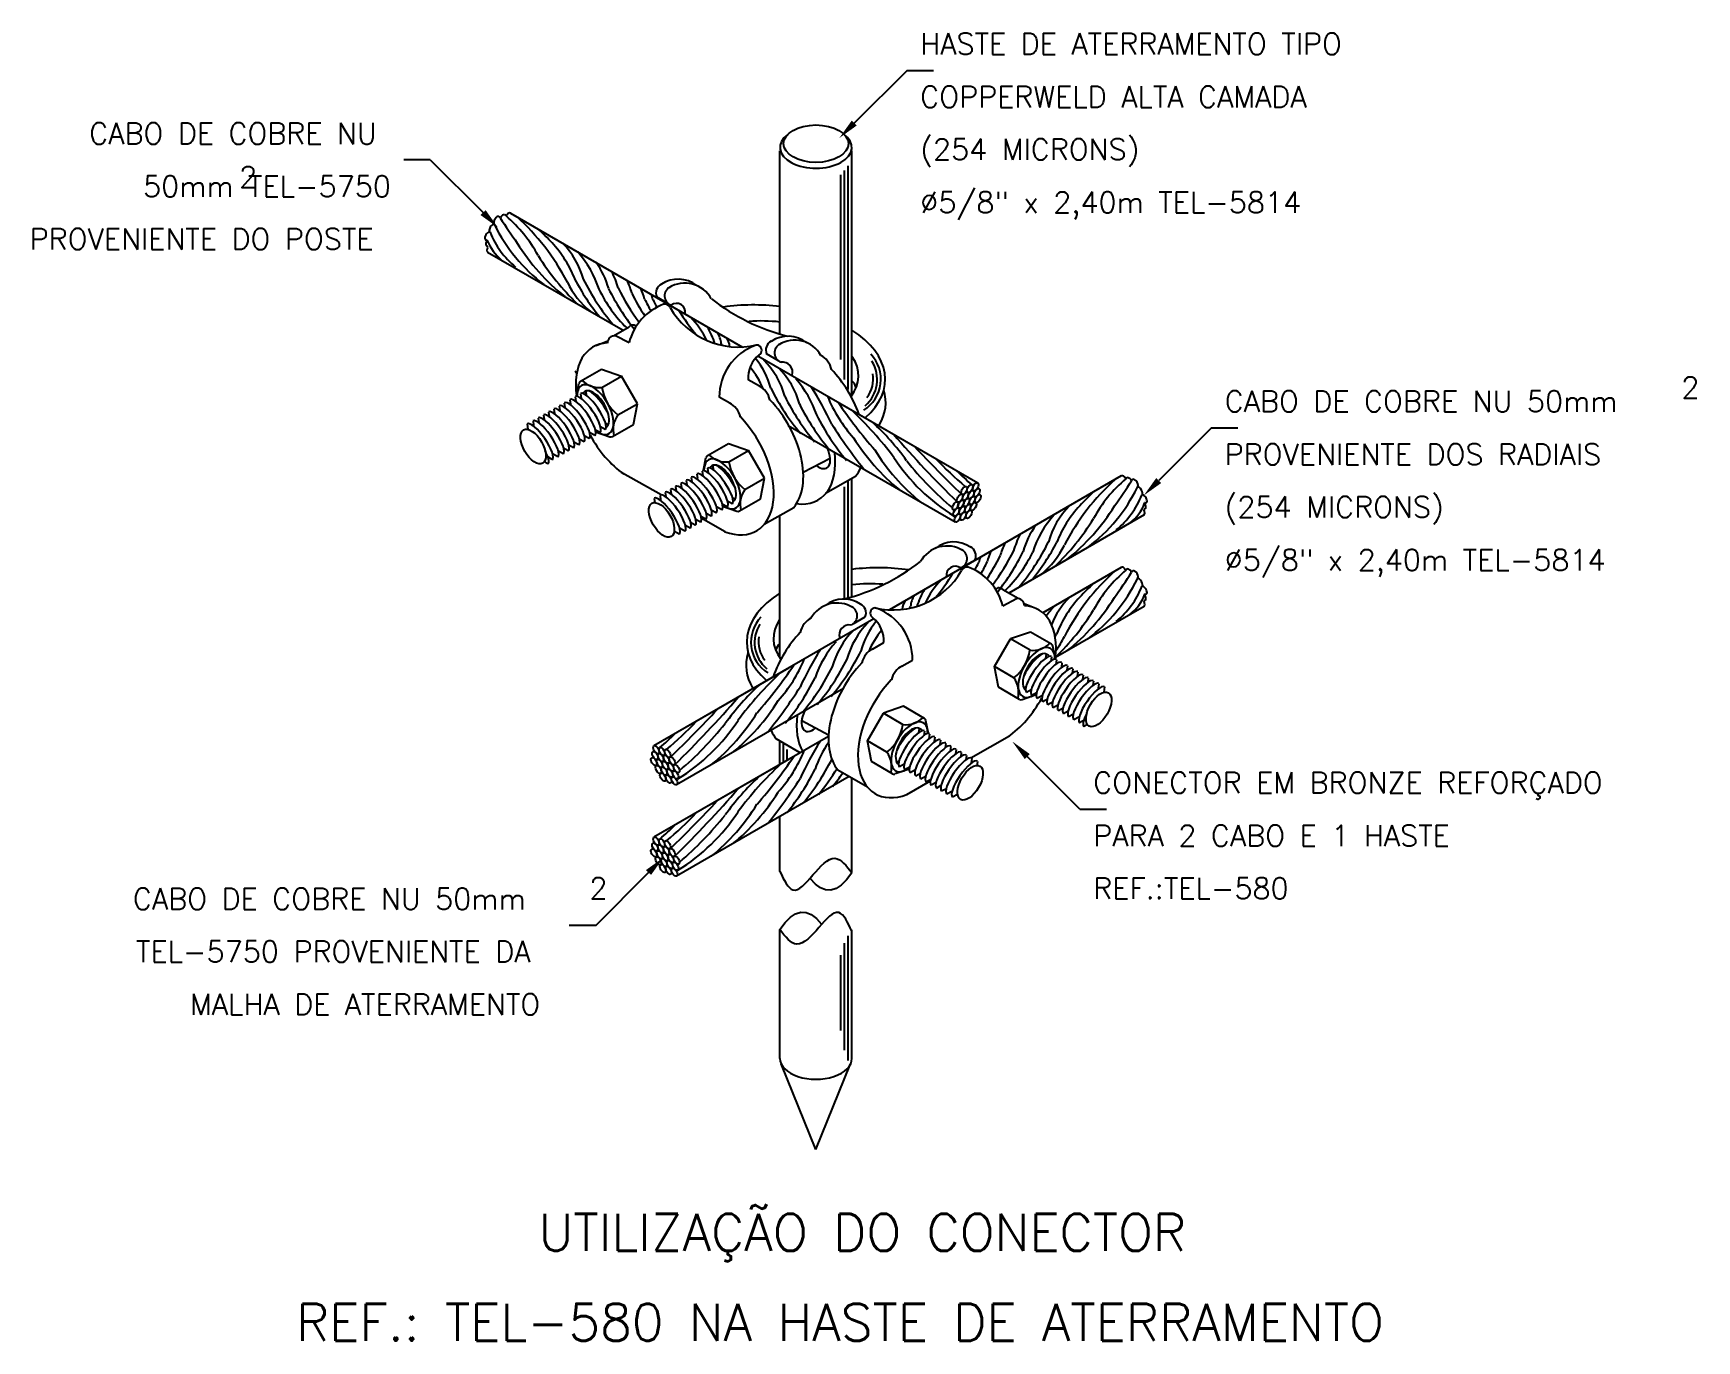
# Model space of a CAD drawing. Header units: millimetres. Extents: x -6547 to -6531.2, y -4739.7 to -4727.3.
import ezdxf
from ezdxf.enums import TextEntityAlignment as Align

# ---------------------------------------------------------------- set-up
doc = ezdxf.new("R2010")
doc.units = ezdxf.units.MM
doc.header["$LTSCALE"] = 10
doc.layers.add('Termotécnica', color=7, linetype='Continuous')
doc.styles.add('r140', font='romans.shx')
doc.styles.add('r80', font='romans.shx')

msp = doc.modelspace()

# ---------------------------------------------------------------- linework, layer by layer
at = {"layer": 'Termotécnica', "color": 2}
for p, q in [((-6538.701, -4727.647), (-6539.201, -4728.147)), ((-6538.701, -4727.647), (-6538.451, -4727.647)), ((-6539.905, -4730.145), (-6539.905, -4728.409)), ((-6539.223, -4730.72), (-6539.223, -4728.409)), ((-6543.217, -4728.494), (-6543.467, -4728.494)), ((-6543.217, -4728.494), (-6542.717, -4728.994)), ((-6542.456, -4729), (-6540.26, -4730.268)), ((-6542.674, -4729.369), (-6541.39, -4730.109)), ((-6540.114, -4730.353), (-6538.031, -4731.555)), ((-6541.794, -4730.593), (-6541.595, -4730.478)), ((-6541.595, -4730.478), (-6541.406, -4730.543)), ((-6541.832, -4730.735), (-6541.809, -4730.613)), ((-6541.592, -4730.651), (-6541.406, -4730.543)), ((-6541.255, -4730.805), (-6541.406, -4730.543)), ((-6541.996, -4730.828), (-6541.991, -4730.869)), ((-6541.948, -4730.799), (-6541.943, -4730.84)), ((-6541.894, -4730.769), (-6541.889, -4730.81)), ((-6541.845, -4730.74), (-6541.839, -4730.785)), ((-6541.795, -4730.712), (-6541.789, -4730.756)), ((-6541.745, -4730.687), (-6541.739, -4730.728)), ((-6541.745, -4730.687), (-6541.739, -4730.728)), ((-6541.44, -4730.912), (-6541.255, -4730.805)), ((-6541.293, -4731.002), (-6541.255, -4730.805)), ((-6539.307, -4730.819), (-6538.031, -4731.555)), ((-6542.244, -4730.97), (-6542.238, -4731.011)), ((-6542.194, -4730.943), (-6542.188, -4730.983)), ((-6542.145, -4730.914), (-6542.139, -4730.955)), ((-6542.096, -4730.886), (-6542.091, -4730.927)), ((-6542.046, -4730.857), (-6542.041, -4730.898)), ((-6542.299, -4730.997), (-6542.293, -4731.049)), ((-6541.761, -4731.165), (-6541.806, -4731.14)), ((-6541.713, -4731.136), (-6541.758, -4731.111)), ((-6541.659, -4731.106), (-6541.704, -4731.08)), ((-6541.61, -4731.077), (-6541.654, -4731.052)), ((-6541.651, -4731.073), (-6541.517, -4731.119)), ((-6541.56, -4731.048), (-6541.605, -4731.023)), ((-6541.533, -4731.006), (-6541.555, -4730.994)), ((-6541.533, -4731.006), (-6541.555, -4730.994)), ((-6541.492, -4731.117), (-6541.293, -4731.002)), ((-6539.826, -4731.013), (-6538.245, -4731.925)), ((-6535.817, -4731.033), (-6536.317, -4731.533)), ((-6535.817, -4731.033), (-6535.567, -4731.033)), ((-6542.009, -4731.307), (-6542.053, -4731.282)), ((-6541.959, -4731.28), (-6542.004, -4731.254)), ((-6541.91, -4731.251), (-6541.955, -4731.226)), ((-6541.861, -4731.223), (-6541.906, -4731.197)), ((-6541.811, -4731.194), (-6541.856, -4731.169)), ((-6540.591, -4731.297), (-6540.392, -4731.182)), ((-6540.392, -4731.182), (-6540.203, -4731.248)), ((-6540.389, -4731.356), (-6540.203, -4731.248)), ((-6540.052, -4731.51), (-6540.203, -4731.248)), ((-6542.104, -4731.374), (-6542.135, -4731.352)), ((-6542.061, -4731.335), (-6542.105, -4731.309)), ((-6540.641, -4731.445), (-6540.636, -4731.49)), ((-6540.629, -4731.439), (-6540.606, -4731.318)), ((-6540.592, -4731.416), (-6540.586, -4731.461)), ((-6540.541, -4731.391), (-6540.536, -4731.432)), ((-6539.684, -4731.454), (-6539.43, -4731.321)), ((-6540.942, -4731.619), (-6540.936, -4731.659)), ((-6540.893, -4731.591), (-6540.887, -4731.631)), ((-6540.843, -4731.562), (-6540.838, -4731.602)), ((-6540.793, -4731.533), (-6540.788, -4731.573)), ((-6540.745, -4731.504), (-6540.74, -4731.544)), ((-6540.691, -4731.473), (-6540.686, -4731.514)), ((-6540.237, -4731.617), (-6540.052, -4731.51)), ((-6540.09, -4731.706), (-6540.052, -4731.51)), ((-6539.223, -4732.635), (-6539.223, -4731.511)), ((-6536.672, -4731.49), (-6538.868, -4732.758)), ((-6541.095, -4731.704), (-6541.09, -4731.745)), ((-6541.04, -4731.675), (-6541.035, -4731.715)), ((-6540.991, -4731.647), (-6540.985, -4731.688)), ((-6540.406, -4731.782), (-6540.451, -4731.756)), ((-6540.448, -4731.777), (-6540.314, -4731.823)), ((-6540.357, -4731.753), (-6540.401, -4731.727)), ((-6540.33, -4731.711), (-6540.352, -4731.699)), ((-6540.289, -4731.821), (-6540.09, -4731.706)), ((-6540.707, -4731.956), (-6540.751, -4731.93)), ((-6540.658, -4731.927), (-6540.703, -4731.902)), ((-6540.608, -4731.898), (-6540.653, -4731.873)), ((-6540.558, -4731.869), (-6540.603, -4731.844)), ((-6540.51, -4731.84), (-6540.555, -4731.815)), ((-6540.456, -4731.81), (-6540.501, -4731.785)), ((-6539.905, -4733.213), (-6539.905, -4731.862)), ((-6536.455, -4731.859), (-6537.738, -4732.599)), ((-6540.86, -4732.041), (-6540.905, -4732.015)), ((-6540.805, -4732.012), (-6540.85, -4731.986)), ((-6540.756, -4731.984), (-6540.8, -4731.959)), ((-6536.672, -4732.357), (-6537.415, -4732.785)), ((-6539.015, -4732.843), (-6541.098, -4734.045)), ((-6536.455, -4732.725), (-6537.295, -4733.21)), ((-6537.873, -4733.295), (-6537.722, -4733.033)), ((-6537.533, -4732.968), (-6537.722, -4733.033)), ((-6537.536, -4733.141), (-6537.722, -4733.033)), ((-6537.334, -4733.083), (-6537.533, -4732.968)), ((-6537.384, -4733.177), (-6537.389, -4733.218)), ((-6537.384, -4733.177), (-6537.389, -4733.218)), ((-6537.296, -4733.225), (-6537.32, -4733.103)), ((-6539.822, -4733.309), (-6541.098, -4734.045)), ((-6537.688, -4733.402), (-6537.873, -4733.295)), ((-6537.835, -4733.492), (-6537.873, -4733.295)), ((-6537.334, -4733.202), (-6537.339, -4733.246)), ((-6537.284, -4733.23), (-6537.29, -4733.275)), ((-6537.234, -4733.259), (-6537.239, -4733.3)), ((-6537.18, -4733.289), (-6537.186, -4733.33)), ((-6537.132, -4733.318), (-6537.137, -4733.359)), ((-6537.082, -4733.347), (-6537.088, -4733.388)), ((-6539.303, -4733.503), (-6540.884, -4734.415)), ((-6537.637, -4733.607), (-6537.835, -4733.492)), ((-6537.595, -4733.496), (-6537.574, -4733.484)), ((-6537.595, -4733.496), (-6537.574, -4733.484)), ((-6537.032, -4733.376), (-6537.038, -4733.417)), ((-6536.984, -4733.404), (-6536.989, -4733.445)), ((-6536.935, -4733.433), (-6536.94, -4733.473)), ((-6536.885, -4733.46), (-6536.89, -4733.501)), ((-6536.829, -4733.487), (-6536.836, -4733.539)), ((-6537.478, -4733.563), (-6537.612, -4733.609)), ((-6537.569, -4733.538), (-6537.524, -4733.513)), ((-6537.519, -4733.567), (-6537.474, -4733.542)), ((-6537.469, -4733.596), (-6537.424, -4733.57)), ((-6537.415, -4733.626), (-6537.371, -4733.601)), ((-6537.367, -4733.655), (-6537.322, -4733.63)), ((-6537.317, -4733.684), (-6537.273, -4733.658)), ((-6539.445, -4733.944), (-6539.698, -4733.811)), ((-6539.076, -4734), (-6538.925, -4733.738)), ((-6538.736, -4733.672), (-6538.925, -4733.738)), ((-6538.739, -4733.846), (-6538.925, -4733.738)), ((-6538.537, -4733.787), (-6538.736, -4733.672)), ((-6538.499, -4733.929), (-6538.523, -4733.808)), ((-6537.267, -4733.713), (-6537.223, -4733.687)), ((-6537.219, -4733.741), (-6537.174, -4733.716)), ((-6537.17, -4733.769), (-6537.125, -4733.744)), ((-6537.12, -4733.797), (-6537.075, -4733.772)), ((-6537.068, -4733.825), (-6537.023, -4733.799)), ((-6539.446, -4733.958), (-6541.098, -4734.911)), ((-6538.587, -4733.881), (-6538.592, -4733.922)), ((-6538.537, -4733.906), (-6538.543, -4733.951)), ((-6538.487, -4733.935), (-6538.493, -4733.98)), ((-6538.437, -4733.963), (-6538.443, -4734.004)), ((-6537.024, -4733.864), (-6536.993, -4733.842)), ((-6539.905, -4734.223), (-6539.905, -4734.001)), ((-6538.892, -4734.107), (-6539.076, -4734)), ((-6539.039, -4734.196), (-6539.076, -4734)), ((-6538.384, -4733.994), (-6538.389, -4734.034)), ((-6538.335, -4734.023), (-6538.341, -4734.063)), ((-6538.286, -4734.052), (-6538.291, -4734.092)), ((-6538.236, -4734.081), (-6538.241, -4734.121)), ((-6538.187, -4734.109), (-6538.192, -4734.149)), ((-6538.138, -4734.137), (-6538.143, -4734.178)), ((-6539.822, -4734.175), (-6541.098, -4734.911)), ((-6538.84, -4734.311), (-6539.039, -4734.196)), ((-6538.681, -4734.267), (-6538.815, -4734.313)), ((-6538.798, -4734.201), (-6538.777, -4734.189)), ((-6538.772, -4734.243), (-6538.727, -4734.217)), ((-6538.722, -4734.272), (-6538.677, -4734.246)), ((-6538.672, -4734.3), (-6538.627, -4734.275)), ((-6538.088, -4734.165), (-6538.093, -4734.205)), ((-6538.034, -4734.194), (-6538.039, -4734.235)), ((-6537.063, -4734.647), (-6537.563, -4734.147)), ((-6539.249, -4734.338), (-6540.884, -4735.282)), ((-6539.223, -4735.242), (-6539.223, -4734.352)), ((-6538.619, -4734.33), (-6538.574, -4734.305)), ((-6538.57, -4734.359), (-6538.526, -4734.334)), ((-6538.52, -4734.388), (-6538.476, -4734.363)), ((-6538.471, -4734.417), (-6538.426, -4734.392)), ((-6538.422, -4734.446), (-6538.377, -4734.42)), ((-6538.373, -4734.474), (-6538.328, -4734.449)), ((-6538.323, -4734.502), (-6538.278, -4734.476)), ((-6538.269, -4734.531), (-6538.224, -4734.505)), ((-6539.905, -4735.236), (-6539.905, -4734.717)), ((-6537.063, -4734.647), (-6536.813, -4734.647)), ((-6541.65, -4735.747), (-6541.15, -4735.247)), ((-6541.65, -4735.747), (-6541.9, -4735.747)), ((-6539.905, -4737.008), (-6539.905, -4735.786)), ((-6539.223, -4737.008), (-6539.223, -4735.79)), ((-6539.564, -4737.871), (-6539.894, -4737.058)), ((-6539.564, -4737.871), (-6539.235, -4737.058))]:
    msp.add_line(p, q, dxfattribs=at)
at = {"layer": 'Termotécnica', "color": 1}
for p, q in [((-6539.293, -4730.577), (-6539.293, -4728.595)), ((-6539.258, -4730.671), (-6539.258, -4728.552)), ((-6539.328, -4730.387), (-6539.328, -4728.638)), ((-6539.293, -4732.655), (-6539.293, -4731.592)), ((-6539.258, -4732.645), (-6539.258, -4731.531)), ((-6539.87, -4734.203), (-6539.87, -4734.021)), ((-6539.835, -4734.183), (-6539.835, -4734.082)), ((-6539.258, -4737.026), (-6539.258, -4735.846)), ((-6539.328, -4736.742), (-6539.328, -4736.031)), ((-6539.293, -4736.931), (-6539.293, -4735.917))]:
    msp.add_line(p, q, dxfattribs=at)
at = {"layer": 'Termotécnica', "color": 3}
for p, q in [((-6540.96, -4729.858), (-6541.073, -4729.793)), ((-6541.481, -4730.162), (-6541.334, -4730.077)), ((-6541.333, -4730.229), (-6541.464, -4730.161)), ((-6541.266, -4730.072), (-6541.287, -4730.061)), ((-6541.646, -4730.255), (-6541.536, -4730.211)), ((-6539.919, -4730.399), (-6540.032, -4730.334)), ((-6540.099, -4730.64), (-6540.206, -4730.578)), ((-6541.841, -4730.782), (-6541.84, -4730.775)), ((-6540.38, -4730.801), (-6540.48, -4730.744)), ((-6541.031, -4731.67), (-6541.397, -4731.462)), ((-6540.638, -4731.487), (-6540.637, -4731.48)), ((-6539.472, -4731.654), (-6539.189, -4731.491)), ((-6540.425, -4732.018), (-6540.65, -4731.889)), ((-6540.054, -4731.947), (-6539.773, -4731.787)), ((-6538.169, -4732.348), (-6538.056, -4732.283)), ((-6537.863, -4732.562), (-6537.842, -4732.551)), ((-6537.648, -4732.652), (-6537.795, -4732.567)), ((-6537.795, -4732.719), (-6537.665, -4732.651)), ((-6537.482, -4732.745), (-6537.592, -4732.701)), ((-6539.21, -4732.889), (-6539.097, -4732.824)), ((-6539.029, -4733.13), (-6538.922, -4733.068)), ((-6538.749, -4733.291), (-6538.649, -4733.234)), ((-6537.287, -4733.272), (-6537.288, -4733.265)), ((-6539.713, -4734.112), (-6539.94, -4733.981)), ((-6538.49, -4733.977), (-6538.492, -4733.97)), ((-6538.098, -4734.16), (-6537.731, -4733.952)), ((-6539.074, -4734.437), (-6539.355, -4734.277)), ((-6538.703, -4734.508), (-6538.478, -4734.379))]:
    msp.add_line(p, q, dxfattribs=at)
at = {"layer": 'Termotécnica', "color": 2}
for points in [[(-6539.223, -4735.25), (-6539.274, -4735.317), (-6539.324, -4735.367), (-6539.373, -4735.399), (-6539.423, -4735.415), (-6539.472, -4735.412), (-6539.521, -4735.393), (-6539.569, -4735.356), (-6539.618, -4735.302)], [(-6539.906, -4735.787), (-6539.856, -4735.72), (-6539.806, -4735.67), (-6539.756, -4735.637), (-6539.707, -4735.622), (-6539.657, -4735.625), (-6539.608, -4735.644), (-6539.56, -4735.681), (-6539.511, -4735.735)]]:
    msp.add_lwpolyline(points, dxfattribs=at)
for centre, radius, start, end in [((-6542.574, -4729.053), 0.0218, 22.6548, 68.3364), ((-6542.518, -4729.036), 0.0208, 28.176, 73.7029), ((-6542.681, -4729.256), 0.00391, 314.4329, 49.3141), ((-6542.684, -4729.324), 0.0118, 1.5011, 74.2488), ((-6541.779, -4730.619), 0.0302, 120, 169.1154), ((-6541.616, -4730.418), 0.234, 225.499, 276.1892), ((-6541.192, -4730.594), 0.403, 187.9752, 232.0031), ((-6539.311, -4730.686), 0.132, 16.9908, 48.6663), ((-6541.251, -4731.05), 0.234, 143.8935, 194.4182), ((-6541.507, -4731.09), 0.0302, 250.8835, 300), ((-6540.576, -4731.323), 0.0302, 120, 169.1154), ((-6540.413, -4731.123), 0.234, 225.499, 276.1892), ((-6539.989, -4731.299), 0.403, 187.9752, 232.0031), ((-6540.048, -4731.755), 0.234, 143.8935, 194.4182), ((-6536.61, -4731.526), 0.0208, 106.2971, 151.824), ((-6536.554, -4731.543), 0.0218, 111.6636, 157.3452), ((-6536.447, -4731.746), 0.00391, 130.6859, 225.5671), ((-6540.304, -4731.795), 0.0302, 250.8835, 300), ((-6536.444, -4731.814), 0.0118, 105.7512, 178.4989), ((-6536.61, -4732.392), 0.0208, 106.2971, 151.824), ((-6536.554, -4732.41), 0.0218, 111.6636, 157.3452), ((-6536.444, -4732.68), 0.0118, 105.7512, 178.4989), ((-6536.447, -4732.612), 0.00391, 130.6859, 225.5671), ((-6539.818, -4733.176), 0.132, 131.3337, 163.0092), ((-6537.937, -4733.084), 0.403, 307.9969, 352.0248), ((-6537.512, -4732.908), 0.234, 263.8108, 314.501), ((-6537.349, -4733.109), 0.0302, 10.8846, 60), ((-6537.878, -4733.54), 0.234, 345.5818, 36.1065), ((-6537.621, -4733.58), 0.0302, 240, 289.1165), ((-6538.715, -4733.613), 0.234, 263.8108, 314.501), ((-6538.552, -4733.813), 0.0302, 10.8846, 60), ((-6539.14, -4733.789), 0.403, 307.9969, 352.0248), ((-6539.081, -4734.245), 0.234, 345.5818, 36.1065), ((-6538.825, -4734.285), 0.0302, 240, 289.1165)]:
    msp.add_arc(centre, radius, start, end, dxfattribs=at)
at = {"layer": 'Termotécnica', "color": 1}
for centre, radius, start, end in [((-6536.22, -4724.942), 7.547, 212.9317, 215.1166), ((-6543.363, -4730.036), 1.329, 28.4667, 49.4646), ((-6544.061, -4730.842), 2.458, 38.3289, 47.3042), ((-6541.898, -4728.882), 0.81, 201.6301, 230.87), ((-6541.169, -4728.398), 1.606, 206.204, 232.6952), ((-6543.861, -4730.958), 2.458, 42.9971, 47.3042), ((-6542.25, -4729.087), 0.461, 201.8408, 230.7305), ((-6540.709, -4728.239), 1.982, 211.7897, 231.5298), ((-6540.173, -4728.141), 2.383, 211.9572, 226.0975), ((-6543.947, -4730.716), 2.29, 27.6387, 37.6206), ((-6542.858, -4730.024), 1.087, 21.4191, 43.0463), ((-6542.516, -4729.832), 0.777, 15.4285, 44.896), ((-6542.534, -4730.01), 0.96, 17.5576, 42.035), ((-6542.276, -4729.922), 0.777, 15.4285, 35.8583), ((-6542.186, -4729.915), 0.777, 15.4285, 27.8409), ((-6541.186, -4729.301), 0.813, 205.7228, 230.7722), ((-6540.069, -4728.708), 2.001, 207.3409, 219.5392), ((-6539.809, -4728.644), 2.191, 206.5954, 220.0914), ((-6540.479, -4729.179), 1.262, 205.3981, 225.9387), ((-6539.569, -4728.735), 2.191, 206.5954, 218.5333), ((-6539.479, -4728.728), 2.191, 206.5954, 216.553), ((-6542.057, -4729.964), 0.777, 15.4285, 24.8877), ((-6541.936, -4730.02), 0.777, 15.4285, 23.2939), ((-6539.35, -4728.777), 2.191, 206.5954, 213.1192), ((-6539.228, -4728.833), 2.191, 206.5954, 209.9507), ((-6541.856, -4730.027), 0.777, 15.4285, 19.2861), ((-6539.148, -4728.839), 2.191, 206.5954, 208.7041), ((-6539.439, -4729.085), 1.65, 210.4479, 220.3811), ((-6541.303, -4730.534), 0.777, 25.0755, 44.896), ((-6540.14, -4728.992), 1.606, 224.28, 224.3109), ((-6541.258, -4730.479), 0.777, 18.2928, 31.2829), ((-6540.681, -4730.256), 0.221, 4.7605, 34.4605), ((-6540.494, -4730.26), 0.112, 357.6429, 47.9045), ((-6538.502, -4729.257), 2.191, 206.5954, 207.0449), ((-6539.293, -4730.574), 0.344, 302.245, 43.4649), ((-6540.069, -4729.574), 2.001, 207.3409, 208.3257), ((-6540.781, -4730.962), 0.777, 22.5942, 40.2195), ((-6540.74, -4730.865), 0.777, 15.4285, 39.0566), ((-6540.607, -4730.941), 0.777, 15.4285, 44.896), ((-6540.468, -4731.014), 0.777, 15.4285, 44.896), ((-6539.311, -4730.577), 0.327, 310.5713, 32.3127), ((-6538.032, -4729.677), 2.191, 206.5954, 220.0914), ((-6540.465, -4731.211), 0.956, 18.2432, 42.0813), ((-6542.146, -4732.26), 3.008, 24.7542, 32.4602), ((-6539.306, -4730.571), 0.285, 322.349, 9.5785), ((-6537.9, -4729.754), 2.191, 206.5954, 220.0914), ((-6537.761, -4729.827), 2.191, 206.5954, 220.0914), ((-6538.235, -4730.24), 1.316, 202.1193, 222.4042), ((-6535.711, -4728.347), 4.387, 213.8516, 221.3135), ((-6537.598, -4729.931), 2.191, 206.5954, 220.0914), ((-6541.58, -4733.375), 3.44, 36.7922, 46.9296), ((-6540.698, -4732.784), 2.458, 35.8185, 47.3042), ((-6535.632, -4728.603), 4.477, 212.3727, 218.9616), ((-6537.522, -4730.084), 1.982, 211.7897, 230.7694), ((-6530.711, -4724.06), 10.742, 220.9005, 225.6099), ((-6537.322, -4730.199), 1.982, 211.7897, 230.7694), ((-6530.687, -4723.847), 10.831, 222.8238, 226.1878), ((-6537.302, -4730.318), 1.821, 213.1947, 238.4093), ((-6536.166, -4729.316), 3.25, 218.6477, 229.6111), ((-6535.97, -4728.993), 3.39, 223.4577, 229.9925), ((-6536.01, -4729.191), 3.161, 225.3634, 228.9025), ((-6535.067, -4733.332), 2.458, 132.6958, 141.6711), ((-6537.96, -4730.888), 1.606, 307.3048, 333.796), ((-6535.765, -4732.526), 1.329, 130.5354, 151.5333), ((-6542.908, -4727.432), 7.547, 324.8834, 327.0683), ((-6536.612, -4732.322), 0.777, 135.104, 164.5715), ((-6536.27, -4732.514), 1.087, 136.9537, 158.5809), ((-6538.42, -4730.729), 1.982, 308.4702, 328.2103), ((-6535.267, -4733.448), 2.458, 132.6958, 137.0029), ((-6537.23, -4731.372), 0.81, 309.13, 338.3699), ((-6536.878, -4731.577), 0.461, 309.2695, 338.1592), ((-6536.594, -4732.5), 0.96, 137.965, 162.4424), ((-6538.955, -4730.631), 2.383, 313.9025, 328.0428), ((-6535.181, -4733.206), 2.29, 142.3794, 152.3613), ((-6536.942, -4732.405), 0.777, 152.1591, 164.5715), ((-6536.852, -4732.412), 0.777, 144.1417, 164.5715), ((-6539.778, -4731.267), 2.191, 326.8808, 333.4046), ((-6537.193, -4732.51), 0.777, 156.7061, 164.5715), ((-6539.65, -4731.218), 2.191, 323.447, 333.4046), ((-6539.559, -4731.225), 2.191, 321.4667, 333.4046), ((-6537.071, -4732.454), 0.777, 155.1123, 164.5715), ((-6538.65, -4731.669), 1.262, 314.0613, 334.6019), ((-6539.32, -4731.134), 2.191, 319.9086, 333.4046), ((-6539.06, -4731.198), 2.001, 320.4608, 332.6591), ((-6537.943, -4731.791), 0.813, 309.2278, 334.2772), ((-6539.98, -4731.329), 2.191, 331.2959, 333.4046), ((-6537.273, -4732.517), 0.777, 160.7139, 164.5715), ((-6539.9, -4731.323), 2.191, 330.0493, 333.4046), ((-6535.067, -4734.198), 2.458, 132.6958, 141.6711), ((-6535.765, -4733.392), 1.329, 130.5354, 151.5333), ((-6542.908, -4728.299), 7.547, 324.8834, 327.0683), ((-6537.871, -4732.969), 0.777, 148.7171, 161.7072), ((-6537.826, -4733.024), 0.777, 135.104, 154.9245), ((-6539.69, -4731.575), 1.65, 319.6189, 329.5521), ((-6535.267, -4734.314), 2.458, 132.6958, 137.0029), ((-6537.96, -4731.755), 1.606, 307.3048, 333.796), ((-6537.23, -4732.239), 0.81, 309.13, 338.3699), ((-6538.635, -4732.75), 0.112, 132.0955, 182.3571), ((-6538.448, -4732.746), 0.221, 145.5395, 175.2395), ((-6538.988, -4731.482), 1.606, 315.6891, 315.72), ((-6536.594, -4733.366), 0.96, 137.965, 145.1687), ((-6536.612, -4733.188), 0.777, 135.104, 158.1503), ((-6536.27, -4733.38), 1.087, 136.9537, 158.5809), ((-6535.181, -4734.072), 2.29, 142.3794, 152.3613), ((-6538.42, -4731.596), 1.982, 308.4702, 328.2103), ((-6536.878, -4732.443), 0.461, 309.2695, 338.1592), ((-6539.836, -4733.064), 0.344, 136.5351, 237.755), ((-6538.389, -4733.355), 0.777, 140.9434, 164.5715), ((-6540.627, -4731.747), 2.191, 332.9551, 333.4046), ((-6538.955, -4731.497), 2.383, 314.16, 328.0428), ((-6539.818, -4733.067), 0.327, 147.6873, 229.4287), ((-6539.823, -4733.061), 0.285, 170.4215, 217.651), ((-6538.66, -4733.504), 0.777, 135.104, 164.5715), ((-6538.521, -4733.431), 0.777, 135.104, 164.5715), ((-6538.347, -4733.452), 0.777, 139.7805, 157.4058), ((-6539.06, -4732.064), 2.001, 331.6743, 332.6591), ((-6537.943, -4732.657), 0.813, 323.2227, 334.2772), ((-6536.983, -4734.75), 3.008, 147.5398, 155.2458), ((-6538.664, -4733.701), 0.956, 137.9187, 161.7568), ((-6541.096, -4732.167), 2.191, 319.9086, 333.4046), ((-6537.548, -4735.865), 3.44, 133.0704, 143.2078), ((-6543.417, -4730.837), 4.387, 318.6865, 326.1484), ((-6540.894, -4732.73), 1.316, 317.5958, 337.8807), ((-6541.367, -4732.317), 2.191, 319.9086, 333.4046), ((-6541.228, -4732.244), 2.191, 319.9086, 333.4046), ((-6538.431, -4735.274), 2.458, 132.6958, 144.1815), ((-6543.496, -4731.093), 4.477, 321.0384, 327.6273), ((-6541.531, -4732.421), 2.191, 319.9086, 333.4046), ((-6548.417, -4726.55), 10.742, 314.3901, 319.0995), ((-6541.607, -4732.574), 1.982, 309.2306, 328.2103), ((-6543.158, -4731.483), 3.39, 310.0075, 316.5423), ((-6548.441, -4726.337), 10.831, 313.8122, 317.1762), ((-6541.826, -4732.808), 1.821, 301.5907, 326.8053), ((-6541.807, -4732.689), 1.982, 309.2306, 328.2103), ((-6543.119, -4731.681), 3.161, 311.0975, 314.6366), ((-6542.962, -4731.806), 3.25, 310.3889, 321.3523), ((-6540.894, -4733.596), 1.316, 317.5958, 337.8807), ((-6536.983, -4735.616), 3.008, 147.5398, 155.2458), ((-6538.664, -4734.567), 0.956, 144.8949, 161.7568), ((-6537.548, -4736.731), 3.44, 133.0704, 143.2078), ((-6543.417, -4731.703), 4.387, 318.6865, 326.1484), ((-6541.531, -4733.287), 2.191, 320.5945, 333.4046), ((-6541.367, -4733.183), 2.191, 319.9086, 333.1793), ((-6541.228, -4733.11), 2.191, 320.4207, 328.275), ((-6548.417, -4727.416), 10.742, 314.3901, 319.0995), ((-6538.431, -4736.14), 2.458, 132.6958, 144.1815), ((-6543.496, -4731.959), 4.477, 321.0384, 327.6273), ((-6541.096, -4733.034), 2.191, 320.4067, 324.6086), ((-6548.441, -4727.203), 10.831, 313.8122, 317.1762), ((-6541.807, -4733.556), 1.982, 309.2306, 328.2103), ((-6541.607, -4733.44), 1.982, 309.2306, 328.2103), ((-6543.158, -4732.349), 3.39, 310.0075, 316.5423), ((-6541.826, -4733.674), 1.821, 301.5907, 326.8053), ((-6542.962, -4732.672), 3.25, 310.3889, 321.3523), ((-6543.119, -4732.547), 3.161, 311.0975, 314.6366)]:
    msp.add_arc(centre, radius, start, end, dxfattribs=at)
at = {"layer": 'Termotécnica', "color": 3}
for centre, radius, start, end in [((-6540.984, -4729.757), 0.0956, 117.5263, 201.9527), ((-6540.869, -4729.911), 0.286, 51.82, 123.8627), ((-6540.904, -4729.783), 0.0938, 116.8199, 250.6126), ((-6540.806, -4729.949), 0.286, 28.7398, 121.8359), ((-6540.827, -4730.353), 0.522, 110.2316, 166.2677), ((-6540.995, -4729.916), 0.0542, 23.7261, 103.2491), ((-6540.884, -4729.938), 0.0836, 351.5299, 127.2904), ((-6539.352, -4728.273), 1.952, 231.9685, 255.7367), ((-6540.298, -4729.522), 0.747, 209.923, 283.3213), ((-6541.469, -4730.231), 0.0706, 86.067, 179.6769), ((-6541.295, -4730.111), 0.0514, 80.436, 137.8231), ((-6539.828, -4730.452), 0.286, 51.82, 123.8627), ((-6539.765, -4730.488), 0.285, 29.4993, 121.9649), ((-6539.958, -4730.743), 0.522, 110.2316, 180.0515), ((-6539.927, -4730.561), 0.28, 128.8739, 183.5238), ((-6540.122, -4730.282), 0.0325, 56.6009, 121.1585), ((-6540.13, -4730.299), 0.052, 302.2153, 59.2121), ((-6539.943, -4730.298), 0.0956, 117.5263, 201.9527), ((-6539.863, -4730.324), 0.0938, 116.8199, 250.6126), ((-6539.88, -4730.505), 0.0944, 342.287, 98.6021), ((-6538.323, -4732.439), 0.286, 58.1641, 151.2602), ((-6538.259, -4732.401), 0.286, 56.1373, 128.18), ((-6538.225, -4732.273), 0.0938, 289.3874, 63.1801), ((-6538.144, -4732.247), 0.0956, 338.0473, 62.4737), ((-6539.777, -4730.763), 1.952, 284.2633, 308.0315), ((-6538.831, -4732.012), 0.747, 256.6787, 330.077), ((-6538.244, -4732.428), 0.0836, 52.7096, 188.4701), ((-6538.134, -4732.406), 0.0542, 76.7509, 156.2739), ((-6538.302, -4732.843), 0.522, 13.7323, 69.7684), ((-6537.833, -4732.601), 0.0514, 42.1769, 99.564), ((-6539.364, -4732.978), 0.285, 58.0351, 150.5007), ((-6539.3, -4732.942), 0.286, 56.1373, 128.18), ((-6539.185, -4732.788), 0.0956, 338.0473, 62.4737), ((-6537.66, -4732.721), 0.0706, 0.3231, 93.933), ((-6539.266, -4732.813), 0.0938, 289.3874, 63.1801), ((-6538.998, -4732.789), 0.052, 120.7879, 237.7847), ((-6539.201, -4733.051), 0.28, 356.4762, 51.1261), ((-6539.007, -4732.772), 0.0325, 58.8415, 123.3991), ((-6539.17, -4733.233), 0.522, 359.9485, 69.7684), ((-6539.249, -4732.995), 0.0944, 81.3979, 197.713)]:
    msp.add_arc(centre, radius, start, end, dxfattribs=at)
at = {"layer": 'Termotécnica', "color": 2}
for centre, major_axis, ratio, start_param, end_param in [((-6539.564, -4728.377), (-0.341, 0), 0.5774, 5.615115, 10.112974), ((-6542.588, -4729.07), (0.0214, 0.0371), 0.509483, 0, 3.141593), ((-6542.534, -4729.053), (0.0214, 0.0371), 0.509483, 0, 1.654363), ((-6542.48, -4729.036), (0.0214, 0.0371), 0.509483, 0, 1.590196), ((-6542.672, -4729.217), (0.021, 0.0361), 0.525888, 0, 3.74611), ((-6542.63, -4729.144), (0.021, 0.0367), 0.512264, 0, 3.141593), ((-6542.662, -4729.274), (0.0214, 0.0371), 0.509483, 1.444023, 3.287372), ((-6542.652, -4729.332), (0.0214, 0.0371), 0.509483, 1.661527, 3.141593), ((-6540.12, -4730.555), (-1.213, 0.029), 0.564445, 4.547833, 4.994647), ((-6540.054, -4730.526), (-0.893, 0.022), 0.564445, 4.558816, 4.888919), ((-6540.12, -4730.555), (1.212, -0.029), 0.564918, -0.548855, 0.750989), ((-6540.054, -4730.526), (-0.893, 0.022), 0.564445, 2.755835, 3.521045), ((-6541.654, -4730.861), (0.131, -0.227), 0.500279, 5.434968, 10.155107), ((-6541.654, -4730.861), (0.099, -0.171), 0.500279, 0.054577, 3.421654), ((-6540.116, -4730.772), (-1.213, 0.029), 0.564445, 2.832046, 3.323233), ((-6540.451, -4731.565), (0.131, -0.227), 0.500279, 5.434968, 10.155107), ((-6540.451, -4731.565), (0.099, -0.171), 0.500279, 0.054577, 3.421654), ((-6536.648, -4731.526), (-0.0214, 0.0371), 0.509483, 4.692989, 6.283185), ((-6536.595, -4731.543), (-0.0214, 0.0371), 0.509483, 4.628823, 6.283185), ((-6536.541, -4731.56), (-0.0214, 0.0371), 0.509483, 3.141593, 6.283185), ((-6536.498, -4731.634), (-0.021, 0.0367), 0.512264, 3.141593, 6.283185), ((-6536.456, -4731.707), (-0.021, 0.0361), 0.525888, 2.537075, 6.283185), ((-6536.466, -4731.764), (-0.0214, 0.0371), 0.509483, 2.995814, 4.839163), ((-6536.477, -4731.821), (-0.0214, 0.0371), 0.509483, 3.141593, 4.621658), ((-6539.008, -4733.045), (1.213, 0.029), 0.564445, 1.288538, 1.735353), ((-6536.648, -4732.392), (-0.0214, 0.0371), 0.509483, 4.692989, 6.283185), ((-6536.595, -4732.409), (-0.0214, 0.0371), 0.509483, 4.628823, 6.283185), ((-6536.541, -4732.426), (-0.0214, 0.0371), 0.509483, 3.141593, 6.283185), ((-6539.074, -4733.016), (0.893, 0.022), 0.564445, 1.394266, 1.724369), ((-6536.498, -4732.5), (-0.021, 0.0367), 0.512264, 3.141593, 6.283185), ((-6536.456, -4732.573), (-0.021, 0.0361), 0.525888, 2.537075, 6.283185), ((-6539.008, -4733.045), (-1.212, -0.029), 0.564918, 5.532197, 6.83204), ((-6536.477, -4732.688), (-0.0214, 0.0371), 0.509483, 3.141593, 4.621658), ((-6536.466, -4732.631), (-0.0214, 0.0371), 0.509483, 2.995814, 4.839163), ((-6539.074, -4733.016), (0.893, 0.022), 0.564445, 2.76214, 3.527351), ((-6539.013, -4733.262), (1.213, 0.029), 0.564445, 2.959952, 3.451139), ((-6537.474, -4733.351), (-0.131, -0.227), 0.500279, -3.871922, 0.848217), ((-6537.474, -4733.351), (-0.099, -0.171), 0.500279, 2.861531, 6.228609), ((-6538.678, -4734.055), (-0.131, -0.227), 0.500279, -3.871922, 0.848217), ((-6538.678, -4734.055), (-0.099, -0.171), 0.500279, 2.861531, 6.228609), ((-6539.564, -4737.008), (-0.341, 0), 0.5774, 0, 3.141593)]:
    msp.add_ellipse(centre, major_axis=major_axis, ratio=ratio, start_param=start_param, end_param=end_param, dxfattribs=at)
for centre, major_axis, ratio in [((-6539.564, -4728.342), (-0.307, 0), 0.5774), ((-6542.243, -4731.211), (0.091, -0.158), 0.500279), ((-6538.159, -4731.627), (0.0214, 0.0371), 0.509483), ((-6538.105, -4731.61), (0.0214, 0.0371), 0.509483), ((-6538.052, -4731.593), (0.0214, 0.0371), 0.509483), ((-6538.04, -4731.648), (0.0214, 0.0371), 0.509483), ((-6541.026, -4731.906), (0.091, -0.158), 0.500279), ((-6538.243, -4731.773), (0.0214, 0.0371), 0.509483), ((-6538.201, -4731.701), (0.0214, 0.0371), 0.509483), ((-6538.19, -4731.757), (0.0214, 0.0371), 0.509483), ((-6538.18, -4731.815), (0.0214, 0.0371), 0.509483), ((-6538.147, -4731.683), (0.0214, 0.0371), 0.509483), ((-6538.137, -4731.741), (0.0214, 0.0371), 0.509483), ((-6538.126, -4731.796), (0.0214, 0.0371), 0.509483), ((-6538.095, -4731.667), (0.0214, 0.0371), 0.509483), ((-6538.083, -4731.722), (0.0214, 0.0371), 0.509483), ((-6538.073, -4731.78), (0.0214, 0.0371), 0.509483), ((-6538.03, -4731.705), (0.0214, 0.0371), 0.509483), ((-6538.234, -4731.831), (0.0214, 0.0371), 0.509483), ((-6538.223, -4731.888), (0.0214, 0.0371), 0.509483), ((-6538.169, -4731.87), (0.0214, 0.0371), 0.509483), ((-6538.115, -4731.853), (0.0214, 0.0371), 0.509483), ((-6536.885, -4733.701), (-0.091, -0.158), 0.500279), ((-6541.088, -4734.138), (-0.0214, 0.0371), 0.509483), ((-6541.077, -4734.083), (-0.0214, 0.0371), 0.509483), ((-6541.034, -4734.157), (-0.0214, 0.0371), 0.509483), ((-6541.023, -4734.1), (-0.0214, 0.0371), 0.509483), ((-6540.981, -4734.173), (-0.0214, 0.0371), 0.509483), ((-6540.969, -4734.117), (-0.0214, 0.0371), 0.509483), ((-6541.098, -4734.195), (-0.0214, 0.0371), 0.509483), ((-6541.056, -4734.27), (-0.0214, 0.0371), 0.509483), ((-6541.045, -4734.212), (-0.0214, 0.0371), 0.509483), ((-6541.003, -4734.286), (-0.0214, 0.0371), 0.509483), ((-6540.991, -4734.231), (-0.0214, 0.0371), 0.509483), ((-6540.948, -4734.305), (-0.0214, 0.0371), 0.509483), ((-6540.938, -4734.247), (-0.0214, 0.0371), 0.509483), ((-6540.927, -4734.19), (-0.0214, 0.0371), 0.509483), ((-6540.895, -4734.321), (-0.0214, 0.0371), 0.509483), ((-6540.885, -4734.263), (-0.0214, 0.0371), 0.509483), ((-6538.102, -4734.396), (-0.091, -0.158), 0.500279), ((-6541.013, -4734.343), (-0.0214, 0.0371), 0.509483), ((-6540.96, -4734.36), (-0.0214, 0.0371), 0.509483), ((-6540.905, -4734.378), (-0.0214, 0.0371), 0.509483), ((-6541.077, -4734.949), (-0.0214, 0.0371), 0.509483), ((-6541.023, -4734.966), (-0.0214, 0.0371), 0.509483), ((-6541.098, -4735.061), (-0.0214, 0.0371), 0.509483), ((-6541.088, -4735.004), (-0.0214, 0.0371), 0.509483), ((-6541.045, -4735.078), (-0.0214, 0.0371), 0.509483), ((-6541.034, -4735.023), (-0.0214, 0.0371), 0.509483), ((-6540.991, -4735.097), (-0.0214, 0.0371), 0.509483), ((-6540.981, -4735.039), (-0.0214, 0.0371), 0.509483), ((-6540.969, -4734.983), (-0.0214, 0.0371), 0.509483), ((-6540.938, -4735.114), (-0.0214, 0.0371), 0.509483), ((-6540.927, -4735.057), (-0.0214, 0.0371), 0.509483), ((-6540.885, -4735.129), (-0.0214, 0.0371), 0.509483), ((-6541.056, -4735.136), (-0.0214, 0.0371), 0.509483), ((-6541.013, -4735.209), (-0.0214, 0.0371), 0.509483), ((-6541.003, -4735.152), (-0.0214, 0.0371), 0.509483), ((-6540.96, -4735.226), (-0.0214, 0.0371), 0.509483), ((-6540.948, -4735.171), (-0.0214, 0.0371), 0.509483), ((-6540.905, -4735.244), (-0.0214, 0.0371), 0.509483), ((-6540.895, -4735.187), (-0.0214, 0.0371), 0.509483)]:
    msp.add_ellipse(centre, major_axis=major_axis, ratio=ratio, dxfattribs=at)
at = {"layer": 'Termotécnica', "color": 3}
for centre, major_axis, ratio, start_param, end_param in [((-6541.305, -4730.905), (-0.369, 0.638), 0.605501, -0.306765, 0.97254), ((-6539.511, -4730.465), (-0.068, 0.118), 0.61415, 4.233595, 5.586498), ((-6539.631, -4730.927), (-0.365, 0.632), 0.605501, 4.412957, 5.102823), ((-6540.094, -4730.757), (-0.068, 0.118), 0.61415, 4.273349, 5.586498), ((-6540.373, -4730.919), (-0.068, 0.118), 0.61415, 4.273349, 5.594375), ((-6540.212, -4731.217), (-0.365, 0.632), 0.605501, 3.35761, 5.107301), ((-6540.492, -4731.378), (-0.365, 0.632), 0.605501, 2.505509, 5.107301), ((-6541.303, -4730.905), (-0.369, 0.638), 0.605501, 1.532907, 2.225913), ((-6539.909, -4731.086), (-0.365, 0.632), 0.605501, 2.689147, 4.105219), ((-6539.559, -4731.242), (0.099, -0.171), 0.500279, -0.873772, 1.374147), ((-6539.627, -4730.921), (-0.365, 0.632), 0.605501, 3.35761, 3.555205), ((-6537.824, -4733.395), (0.369, 0.638), 0.605501, 5.310645, 6.58995), ((-6539.617, -4732.955), (0.068, 0.118), 0.61415, 0.696687, 2.049591), ((-6539.497, -4733.417), (0.365, 0.632), 0.605501, 1.180363, 1.870228), ((-6539.035, -4733.247), (0.068, 0.118), 0.61415, 0.696687, 2.009837), ((-6538.916, -4733.707), (0.365, 0.632), 0.605501, 1.175884, 2.925575), ((-6538.755, -4733.409), (0.068, 0.118), 0.61415, 0.688811, 2.009837), ((-6538.637, -4733.868), (0.365, 0.632), 0.605501, 1.175884, 3.777677), ((-6537.825, -4733.395), (0.369, 0.638), 0.605501, 4.057273, 4.750279), ((-6539.219, -4733.576), (0.365, 0.632), 0.605501, 2.177966, 2.802286), ((-6539.569, -4733.732), (-0.099, -0.171), 0.500279, 4.909038, 7.156957), ((-6539.501, -4733.411), (0.365, 0.632), 0.605501, 2.72798, 2.925575)]:
    msp.add_ellipse(centre, major_axis=major_axis, ratio=ratio, start_param=start_param, end_param=end_param, dxfattribs=at)
at = {"layer": 'Termotécnica', "color": 1}
for centre, major_axis, ratio, start_param, end_param in [((-6541.879, -4730.995), (0.118, -0.17), 0.281547, 0, 3.124318), ((-6541.831, -4730.966), (0.118, -0.17), 0.281547, 0, 3.124318), ((-6541.777, -4730.936), (0.118, -0.17), 0.281547, 0, 3.124318), ((-6541.728, -4730.907), (0.118, -0.17), 0.281547, 0, 3.124318), ((-6541.678, -4730.88), (0.118, -0.17), 0.281547, 0, 3.124318), ((-6541.628, -4730.85), (0.118, -0.17), 0.279135, 1.113206, 2.629751), ((-6541.628, -4730.85), (0.118, -0.17), 0.279135, 1.113206, 2.629751), ((-6542.181, -4731.167), (0.118, -0.17), 0.281547, 0, 3.124318), ((-6542.127, -4731.138), (0.118, -0.17), 0.281547, 0, 3.124318), ((-6542.077, -4731.11), (0.118, -0.17), 0.281547, 0, 3.124318), ((-6542.028, -4731.082), (0.118, -0.17), 0.281547, 0, 3.124318), ((-6541.979, -4731.053), (0.118, -0.17), 0.281547, 0, 3.124318), ((-6541.929, -4731.024), (0.118, -0.17), 0.281547, 0, 3.124318), ((-6542.218, -4731.211), (-0.114, 0.164), 0.279135, 3.141593, 4.29098), ((-6540.574, -4731.641), (0.118, -0.17), 0.281547, 0, 3.124318), ((-6540.524, -4731.612), (0.118, -0.17), 0.281547, 0, 3.124318), ((-6540.475, -4731.585), (0.118, -0.17), 0.281547, 0, 3.124318), ((-6540.425, -4731.554), (0.118, -0.17), 0.279135, 1.113206, 2.629751), ((-6540.825, -4731.786), (0.118, -0.17), 0.281547, 0, 3.124318), ((-6540.776, -4731.758), (0.118, -0.17), 0.281547, 0, 3.124318), ((-6540.726, -4731.729), (0.118, -0.17), 0.281547, 0, 3.124318), ((-6540.676, -4731.7), (0.118, -0.17), 0.281547, 0, 3.124318), ((-6540.628, -4731.671), (0.118, -0.17), 0.281547, 0, 3.124318), ((-6540.978, -4731.871), (0.118, -0.17), 0.281547, 0, 3.124318), ((-6540.923, -4731.842), (0.118, -0.17), 0.281547, 0, 3.124318), ((-6540.874, -4731.814), (0.118, -0.17), 0.281547, 0, 3.124318), ((-6537.501, -4733.34), (-0.118, -0.17), 0.279135, 3.653434, 5.169979), ((-6537.501, -4733.34), (-0.118, -0.17), 0.279135, 3.653434, 5.169979), ((-6537.451, -4733.37), (-0.118, -0.17), 0.281547, 3.158868, 6.283185), ((-6537.401, -4733.397), (-0.118, -0.17), 0.281547, 3.158868, 6.283185), ((-6537.351, -4733.426), (-0.118, -0.17), 0.281547, 3.158868, 6.283185), ((-6537.297, -4733.456), (-0.118, -0.17), 0.281547, 3.158868, 6.283185), ((-6537.249, -4733.485), (-0.118, -0.17), 0.281547, 3.158868, 6.283185), ((-6537.199, -4733.514), (-0.118, -0.17), 0.281547, 3.158868, 6.283185), ((-6537.149, -4733.543), (-0.118, -0.17), 0.281547, 3.158868, 6.283185), ((-6537.101, -4733.572), (-0.118, -0.17), 0.281547, 3.158868, 6.283185), ((-6537.052, -4733.6), (-0.118, -0.17), 0.281547, 3.158868, 6.283185), ((-6537.002, -4733.627), (-0.118, -0.17), 0.281547, 3.158868, 6.283185), ((-6536.947, -4733.657), (-0.118, -0.17), 0.281547, 3.158868, 6.283185), ((-6536.911, -4733.701), (0.114, 0.164), 0.279135, 1.992205, 3.141593), ((-6538.704, -4734.044), (-0.118, -0.17), 0.279135, 3.653434, 5.169979), ((-6538.654, -4734.075), (-0.118, -0.17), 0.281547, 3.158868, 6.283185), ((-6538.604, -4734.102), (-0.118, -0.17), 0.281547, 3.158868, 6.283185), ((-6538.554, -4734.131), (-0.118, -0.17), 0.281547, 3.158868, 6.283185), ((-6538.501, -4734.161), (-0.118, -0.17), 0.281547, 3.158868, 6.283185), ((-6538.452, -4734.19), (-0.118, -0.17), 0.281547, 3.158868, 6.283185), ((-6538.402, -4734.219), (-0.118, -0.17), 0.281547, 3.158868, 6.283185), ((-6538.353, -4734.248), (-0.118, -0.17), 0.281547, 3.158868, 6.283185), ((-6538.304, -4734.276), (-0.118, -0.17), 0.281547, 3.158868, 6.283185), ((-6538.255, -4734.304), (-0.118, -0.17), 0.281547, 3.158868, 6.283185), ((-6538.205, -4734.332), (-0.118, -0.17), 0.281547, 3.158868, 6.283185), ((-6538.151, -4734.361), (-0.118, -0.17), 0.281547, 3.158868, 6.283185)]:
    msp.add_ellipse(centre, major_axis=major_axis, ratio=ratio, start_param=start_param, end_param=end_param, dxfattribs=at)
at = {"layer": 'Termotécnica', "color": 2}
for points in [[(-6539.905, -4735.236), (-6539.782, -4735.411), (-6539.384, -4735.112), (-6539.223, -4735.25)], [(-6539.224, -4735.801), (-6539.347, -4735.626), (-6539.745, -4735.925), (-6539.906, -4735.787)]]:
    msp.add_spline(points, degree=3, dxfattribs=at)
for points in [[(-6539.225, -4728.123), (-6539.178, -4728.17), (-6539.342, -4728.288)], [(-6542.693, -4728.971), (-6542.741, -4729.018), (-6542.576, -4729.136)], [(-6536.341, -4731.51), (-6536.294, -4731.557), (-6536.459, -4731.675)], [(-6537.586, -4734.171), (-6537.539, -4734.124), (-6537.704, -4734.005)], [(-6541.126, -4735.27), (-6541.174, -4735.223), (-6541.009, -4735.105)]]:
    msp.add_solid(points, dxfattribs=at)

# ---------------------------------------------------------------- texts
at = {"layer": 'Termotécnica', "color": 2, "style": 'r80'}
for s, p in [('HASTE DE ATERRAMENTO TIPO ', (-6538.576, -4727.396)), ('COPPERWELD ALTA CAMADA ', (-6538.576, -4727.898)), ('CABO DE COBRE NU ', (-6546.449, -4728.245)), ('(254 MICRONS)', (-6538.575, -4728.396)), ('2', (-6545.028, -4728.657)), ('50mm TEL-5750 ', (-6545.938, -4728.745)), ('%%C5/8" x 2,40m TEL-5814', (-6538.576, -4728.898)), ('PROVENIENTE DO POSTE', (-6547.012, -4729.244)), ('2', (-6531.366, -4730.652)), ('CABO DE COBRE NU 50mm ', (-6535.692, -4730.782)), ('PROVENIENTE DOS RADIAIS', (-6535.692, -4731.284)), ('(254 MICRONS)', (-6535.692, -4731.783)), ('%%C5/8" x 2,40m TEL-5814', (-6535.692, -4732.285)), ('CONECTOR EM BRONZE REFORÇADO', (-6536.937, -4734.396)), ('PARA 2 CABO E 1 HASTE ', (-6536.937, -4734.898)), ('CABO DE COBRE NU 50mm ', (-6546.034, -4735.496)), ('2', (-6541.71, -4735.395)), ('REF.:TEL-580', (-6536.937, -4735.397)), ('TEL-5750 PROVENIENTE DA', (-6546.005, -4735.995)), ('MALHA DE ATERRAMENTO', (-6545.493, -4736.495))]:
    msp.add_text(s, height=0.2, dxfattribs=at).set_placement(p, align=Align.MIDDLE_LEFT)
at = {"layer": 'Termotécnica', "color": 5, "style": 'r140'}
for s, p in [(' UTILIZAÇÃO DO CONECTOR ', (-6539.124, -4738.936)), ('REF.: TEL-580 NA HASTE DE ATERRAMENTO', (-6539.336, -4739.787))]:
    msp.add_text(s, height=0.35, dxfattribs=at).set_placement(p, align=Align.BOTTOM_CENTER)

doc.saveas('drawing.dxf')
